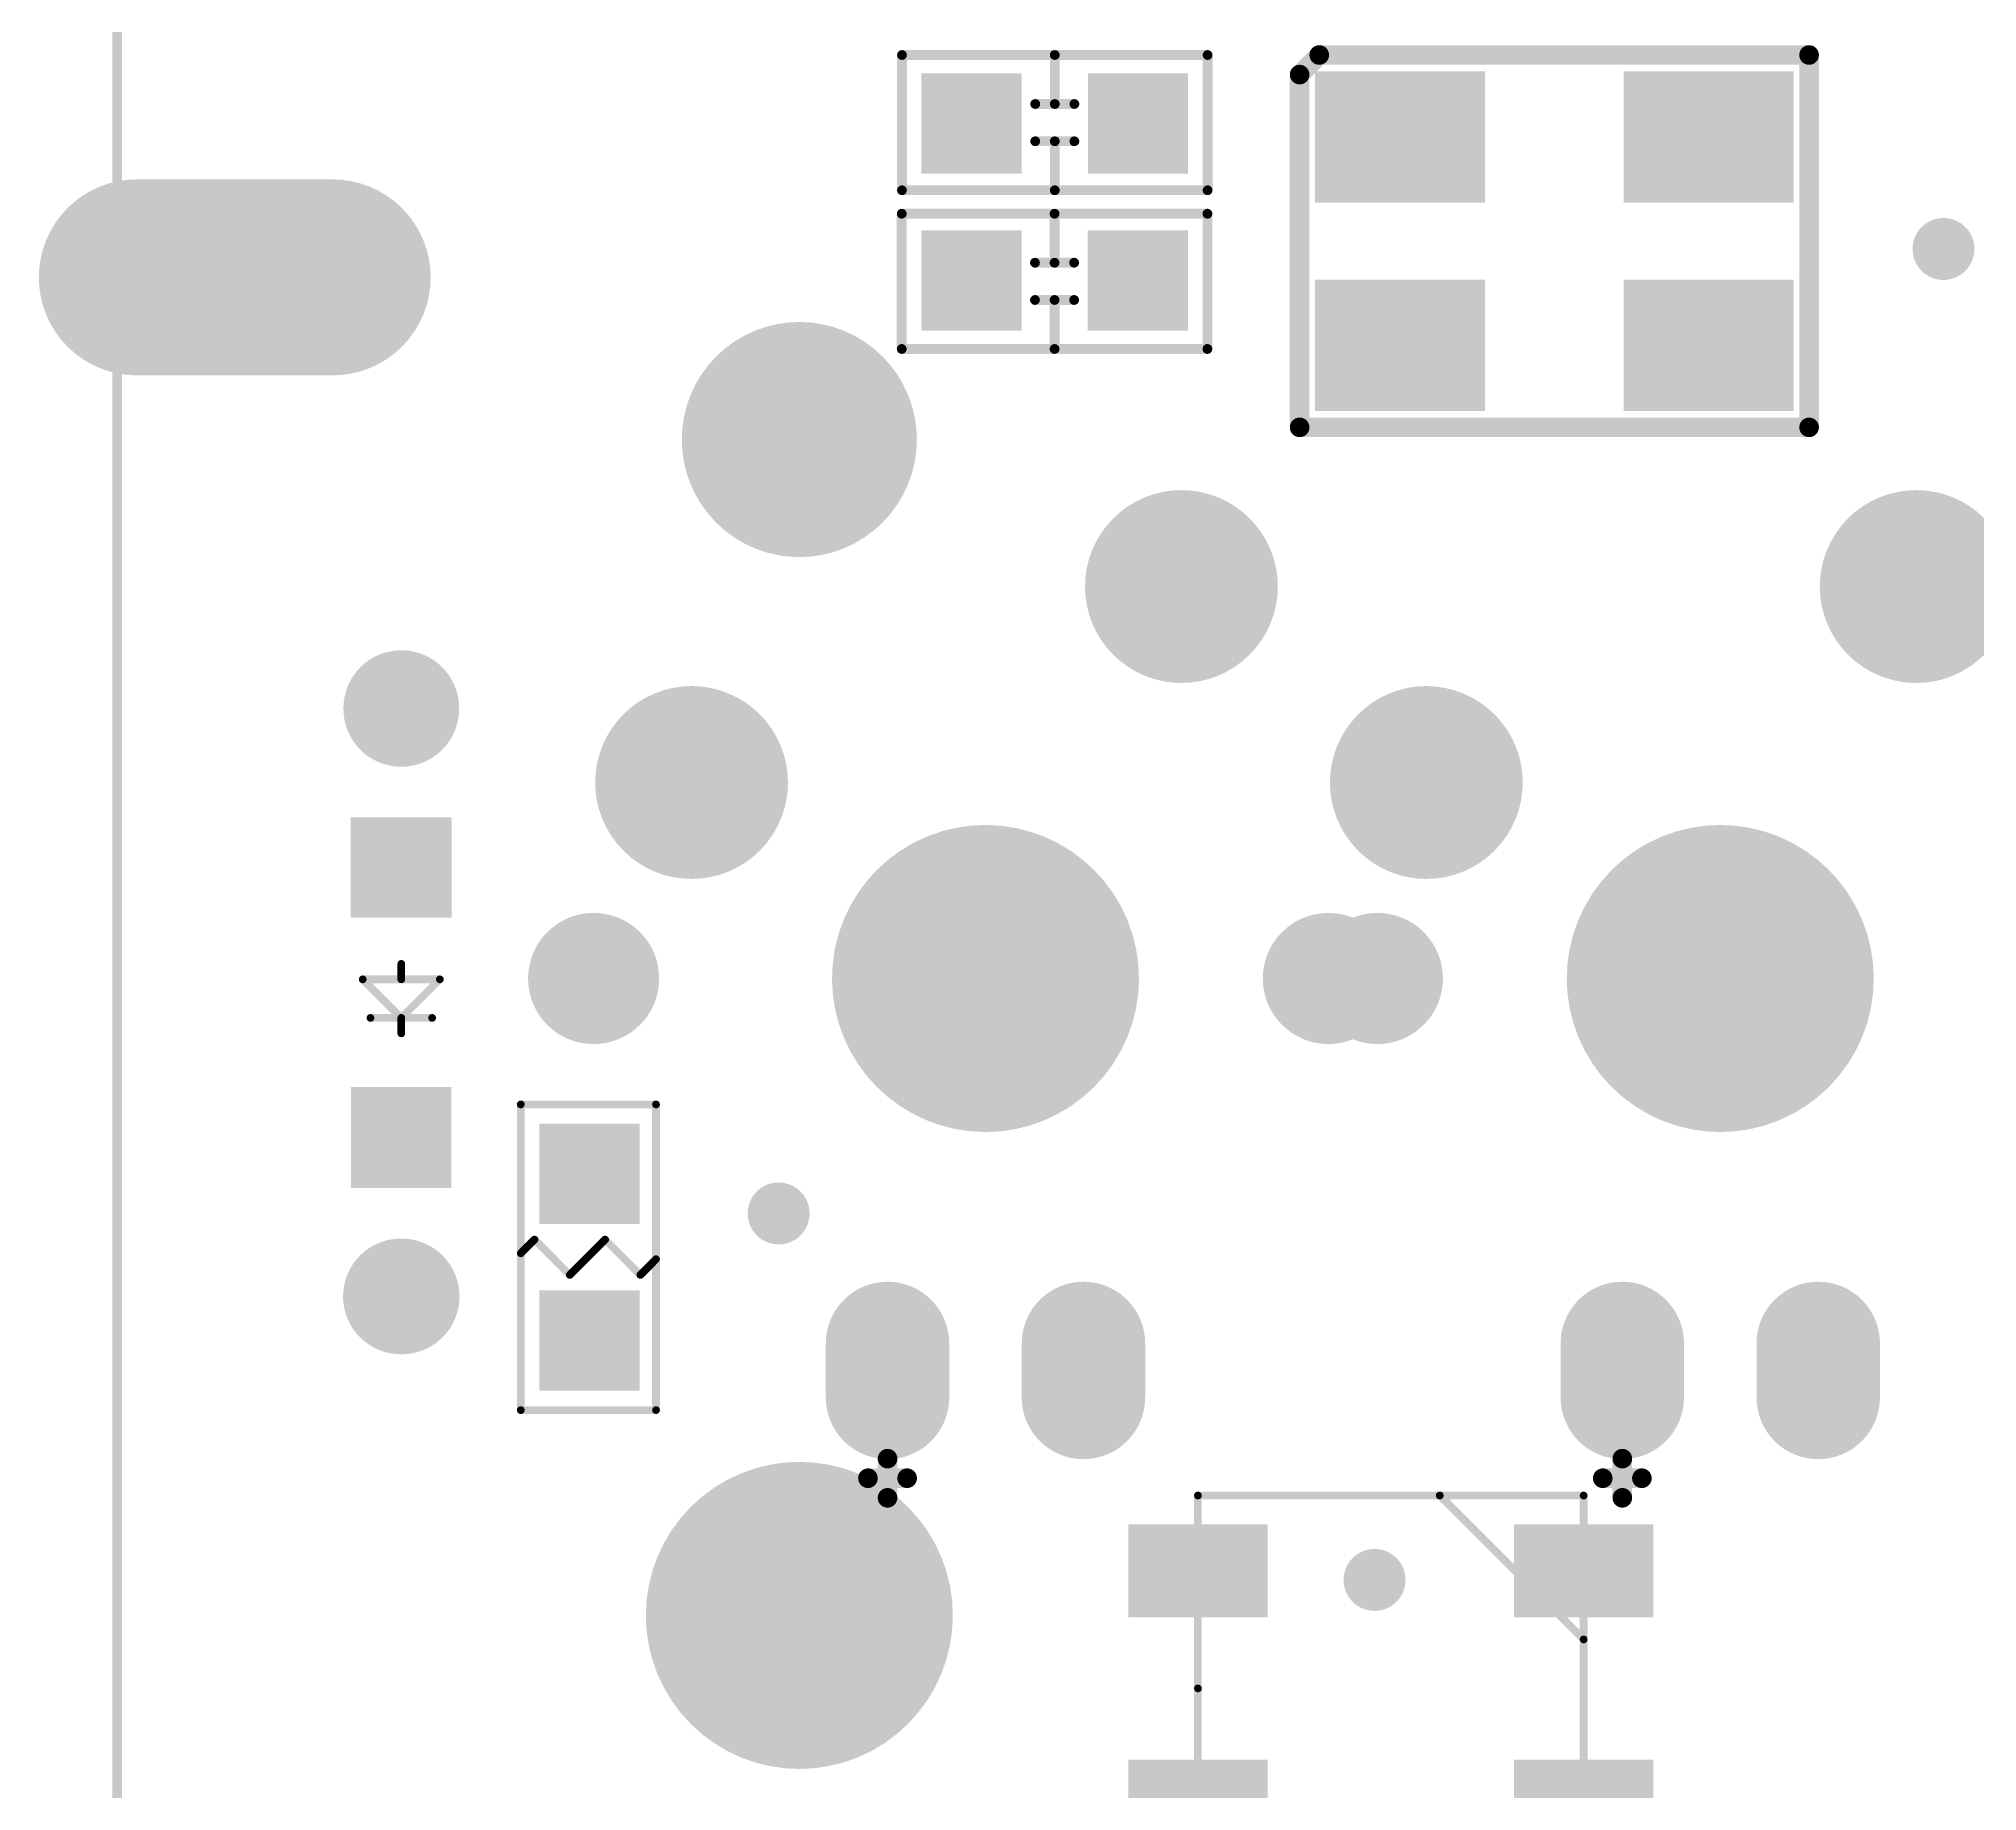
# Model space of a CAD drawing. Extents: x 407 to 769, y 688 to 804.
# Drawn here: x 406.85 to 431.98, y 707 to 729.71 of the extents above; entities that cross this region are included whole.
import ezdxf

# ---------------------------------------------------------------- set-up
doc = ezdxf.new("R2010")
doc.units = 0
doc.layers.get('0').update_dxf_attribs({"linetype": 'CONTINUOUS'})
for name, color, linetype in [('BOTTOMOVERLAY', 54, 'CONTINUOUS'), ('BOTTOMPASTE', 16, 'CONTINUOUS'), ('BOTTOMSOLDER', 6, 'CONTINUOUS'), ('KEEPOUTLAYER', 6, 'CONTINUOUS'), ('MULTILAYER', 9, 'CONTINUOUS'), ('TOPSOLDER', 216, 'CONTINUOUS')]:
    doc.layers.add(name, color=color, linetype=linetype)

# ---------------------------------------------------------------- blocks, each defined once
blk = doc.blocks.new('IN4148G_B_47')
at = {"layer": 'BOTTOMOVERLAY', "const_width": 0.1}
for points in [[(0, 0.4), (0, 0.2)], [(0, 0.2), (-0.5, -0.3)], [(0.4, 0.2), (-0.4, 0.2)], [(0.5, -0.3), (0, 0.2)], [(0.5, -0.3), (-0.5, -0.3)], [(0, -0.3), (0, -0.5)]]:
    blk.add_lwpolyline(points, dxfattribs=at)
at = {"layer": 'BOTTOMOVERLAY', "const_width": 0.05}
for points in [[(-0.025, 0.4, 1), (0.025, 0.4, 1)], [(-0.425, 0.2, 1), (-0.375, 0.2, 1)], [(-0.025, 0.2, 1), (0.025, 0.2, 1)], [(-0.025, 0.2, 1), (0.025, 0.2, 1)], [(-0.025, 0.2, 1), (0.025, 0.2, 1)], [(0.375, 0.2, 1), (0.425, 0.2, 1)], [(-0.525, -0.3, 1), (-0.475, -0.3, 1)], [(-0.525, -0.3, 1), (-0.475, -0.3, 1)], [(-0.025, -0.3, 1), (0.025, -0.3, 1)], [(0.475, -0.3, 1), (0.525, -0.3, 1)], [(0.475, -0.3, 1), (0.525, -0.3, 1)], [(-0.025, -0.5, 1), (0.025, -0.5, 1)]]:
    blk.add_lwpolyline(points, format="xyb", close=True, dxfattribs=at)
at = {"layer": 'BOTTOMPASTE'}
for points in [[(-0.65, 1.095), (0.65, 1.095), (-0.65, 2.405), (0.65, 2.405)], [(-0.655, -2.4), (0.655, -2.4), (-0.655, -1.1), (0.655, -1.1)]]:
    blk.add_solid(points, dxfattribs=at)
at = {"layer": 'BOTTOMSOLDER', "const_width": 1.5}
for points in [[(0.005, 3.81), (-0.005, 3.81)], [(0, -3.805), (0, -3.815)]]:
    blk.add_lwpolyline(points, dxfattribs=at)
at = {"layer": 'BOTTOMSOLDER', "const_width": 0.75}
for points in [[(-0.38, 3.81, 1), (0.37, 3.81, 1)], [(-0.37, 3.81, 1), (0.38, 3.81, 1)], [(-0.375, -3.805, 1), (0.375, -3.805, 1)], [(-0.375, -3.815, 1), (0.375, -3.815, 1)]]:
    blk.add_lwpolyline(points, format="xyb", close=True, dxfattribs=at)
at = {"layer": 'BOTTOMSOLDER'}
for points in [[(-0.65, 1.095), (0.65, 1.095), (-0.65, 2.405), (0.65, 2.405)], [(-0.655, -2.4), (0.655, -2.4), (-0.655, -1.1), (0.655, -1.1)]]:
    blk.add_solid(points, dxfattribs=at)
at = {"layer": 'MULTILAYER', "const_width": 1.5}
for points in [[(0.005, 3.81), (-0.005, 3.81)], [(0, -3.805), (0, -3.815)]]:
    blk.add_lwpolyline(points, dxfattribs=at)
at = {"layer": 'MULTILAYER', "const_width": 0.75}
for points in [[(-0.38, 3.81, 1), (0.37, 3.81, 1)], [(-0.37, 3.81, 1), (0.38, 3.81, 1)], [(-0.375, -3.805, 1), (0.375, -3.805, 1)], [(-0.375, -3.815, 1), (0.375, -3.815, 1)]]:
    blk.add_lwpolyline(points, format="xyb", close=True, dxfattribs=at)
blk = doc.blocks.new('Y1_B_132')
at = {"layer": 'BOTTOMOVERLAY', "const_width": 0.254}
for points in [[(-3.302, 2.159), (-3.048, 2.413)], [(-3.048, 2.413), (3.302, 2.413)], [(3.302, -2.413), (3.302, 2.413)], [(-3.302, -2.413), (-3.302, 2.159)], [(-3.302, -2.413), (3.302, -2.413)]]:
    blk.add_lwpolyline(points, dxfattribs=at)
at = {"layer": 'BOTTOMOVERLAY', "const_width": 0.127}
for points in [[(-3.111, 2.413, 1), (-2.984, 2.413, 1)], [(-3.111, 2.413, 1), (-2.984, 2.413, 1)], [(3.239, 2.413, 1), (3.366, 2.413, 1)], [(3.239, 2.413, 1), (3.366, 2.413, 1)], [(-3.365, 2.159, 1), (-3.238, 2.159, 1)], [(-3.365, 2.159, 1), (-3.238, 2.159, 1)], [(-3.365, -2.413, 1), (-3.238, -2.413, 1)], [(-3.365, -2.413, 1), (-3.238, -2.413, 1)], [(3.239, -2.413, 1), (3.366, -2.413, 1)], [(3.239, -2.413, 1), (3.366, -2.413, 1)]]:
    blk.add_lwpolyline(points, format="xyb", close=True, dxfattribs=at)
at = {"layer": 'BOTTOMPASTE'}
for points in [[(-3, 0.6), (-1, 0.6), (-3, 2.1), (-1, 2.1)], [(1, 0.6), (3, 0.6), (1, 2.1), (3, 2.1)], [(-3, -2.1), (-1, -2.1), (-3, -0.6), (-1, -0.6)], [(1, -2.1), (3, -2.1), (1, -0.6), (3, -0.6)]]:
    blk.add_solid(points, dxfattribs=at)
at = {"layer": 'BOTTOMSOLDER'}
for points in [[(-3.102, 0.498), (-0.898, 0.498), (-3.102, 2.202), (-0.898, 2.202)], [(0.898, 0.498), (3.102, 0.498), (0.898, 2.202), (3.102, 2.202)], [(-3.102, -2.202), (-0.898, -2.202), (-3.102, -0.498), (-0.898, -0.498)], [(0.898, -2.202), (3.102, -2.202), (0.898, -0.498), (3.102, -0.498)]]:
    blk.add_solid(points, dxfattribs=at)
blk = doc.blocks.new('R0805_B_251')
at = {"layer": 'BOTTOMOVERLAY', "const_width": 0.1}
for points in [[(0.864, 1.981), (-0.889, 1.981)], [(-0.889, 1.981), (-0.889, -1.981)], [(0.864, 1.981), (0.864, -1.981)], [(-0.686, 0.229), (-0.889, 0.025)], [(-0.229, -0.229), (-0.686, 0.229)], [(0.229, 0.229), (0, 0)], [(0.686, -0.229), (0.229, 0.229)], [(0, 0), (-0.229, -0.229)], [(0.864, -0.051), (0.686, -0.229)], [(0.864, -1.981), (-0.889, -1.981)]]:
    blk.add_lwpolyline(points, dxfattribs=at)
at = {"layer": 'BOTTOMOVERLAY', "const_width": 0.05}
for points in [[(-0.914, 1.981, 1), (-0.864, 1.981, 1)], [(-0.914, 1.981, 1), (-0.864, 1.981, 1)], [(0.839, 1.981, 1), (0.889, 1.981, 1)], [(0.839, 1.981, 1), (0.889, 1.981, 1)], [(-0.711, 0.229, 1), (-0.661, 0.229, 1)], [(-0.711, 0.229, 1), (-0.661, 0.229, 1)], [(0.204, 0.229, 1), (0.254, 0.229, 1)], [(0.204, 0.229, 1), (0.254, 0.229, 1)], [(-0.914, 0.025, 1), (-0.864, 0.025, 1)], [(-0.025, 0, 1), (0.025, 0, 1)], [(-0.025, 0, 1), (0.025, 0, 1)], [(-0.254, -0.229, 1), (-0.204, -0.229, 1)], [(-0.254, -0.229, 1), (-0.204, -0.229, 1)], [(0.661, -0.229, 1), (0.711, -0.229, 1)], [(0.661, -0.229, 1), (0.711, -0.229, 1)], [(0.839, -0.051, 1), (0.889, -0.051, 1)], [(-0.914, -1.981, 1), (-0.864, -1.981, 1)], [(-0.914, -1.981, 1), (-0.864, -1.981, 1)], [(0.839, -1.981, 1), (0.889, -1.981, 1)], [(0.839, -1.981, 1), (0.889, -1.981, 1)]]:
    blk.add_lwpolyline(points, format="xyb", close=True, dxfattribs=at)
at = {"layer": 'BOTTOMPASTE'}
for points in [[(0.625, 0.428), (0.625, 1.728), (-0.675, 0.428), (-0.675, 1.728)], [(0.625, -1.731), (0.625, -0.431), (-0.675, -1.731), (-0.675, -0.431)]]:
    blk.add_solid(points, dxfattribs=at)
at = {"layer": 'BOTTOMSOLDER'}
for points in [[(0.625, 0.428), (0.625, 1.728), (-0.675, 0.428), (-0.675, 1.728)], [(0.625, -1.731), (0.625, -0.431), (-0.675, -1.731), (-0.675, -0.431)]]:
    blk.add_solid(points, dxfattribs=at)
blk = doc.blocks.new('MX1UP__B_297')
at = {"layer": 'BOTTOMOVERLAY', "const_width": 0.254}
for points in [[(-1.27, -6.731), (-1.27, -6.223)], [(-1.524, -6.477), (-1.016, -6.477)]]:
    blk.add_lwpolyline(points, dxfattribs=at)
at = {"layer": 'BOTTOMOVERLAY', "const_width": 0.127}
for points in [[(-1.333, -6.223, 1), (-1.206, -6.223, 1)], [(-1.587, -6.477, 1), (-1.46, -6.477, 1)], [(-1.079, -6.477, 1), (-0.952, -6.477, 1)], [(-1.333, -6.731, 1), (-1.206, -6.731, 1)]]:
    blk.add_lwpolyline(points, format="xyb", close=True, dxfattribs=at)
at = {"layer": 'BOTTOMSOLDER'}
for points, const_width in [([(1.915, 5.08, 1), (3.165, 5.08, 1)], 1.25), ([(-4.435, 2.54, 1), (-3.185, 2.54, 1)], 1.25), ([(-0.995, 0, 1), (0.995, 0, 1)], 1.99), ([(-5.505, 0, 1), (-4.655, 0, 1)], 0.85), ([(4.655, 0, 1), (5.505, 0, 1)], 0.85), ([(-1.67, -4.73, 1), (-0.87, -4.73, 1)], 0.8), ([(0.87, -4.73, 1), (1.67, -4.73, 1)], 0.8), ([(-1.67, -5.43, 1), (-0.87, -5.43, 1)], 0.8), ([(0.87, -5.43, 1), (1.67, -5.43, 1)], 0.8)]:
    blk.add_lwpolyline(points, format="xyb", close=True, dxfattribs=dict(at, const_width=const_width))
at = {"layer": 'BOTTOMSOLDER', "const_width": 1.6}
for points in [[(-1.27, -5.43), (-1.27, -4.73)], [(1.27, -5.43), (1.27, -4.73)]]:
    blk.add_lwpolyline(points, dxfattribs=at)
at = {"layer": 'MULTILAYER'}
for points, const_width in [([(1.915, 5.08, 1), (3.165, 5.08, 1)], 1.25), ([(-4.435, 2.54, 1), (-3.185, 2.54, 1)], 1.25), ([(-0.995, 0, 1), (0.995, 0, 1)], 1.99), ([(-5.505, 0, 1), (-4.655, 0, 1)], 0.85), ([(4.655, 0, 1), (5.505, 0, 1)], 0.85), ([(-1.67, -4.73, 1), (-0.87, -4.73, 1)], 0.8), ([(0.87, -4.73, 1), (1.67, -4.73, 1)], 0.8), ([(-1.67, -5.43, 1), (-0.87, -5.43, 1)], 0.8), ([(0.87, -5.43, 1), (1.67, -5.43, 1)], 0.8)]:
    blk.add_lwpolyline(points, format="xyb", close=True, dxfattribs=dict(at, const_width=const_width))
at = {"layer": 'MULTILAYER', "const_width": 1.6}
for points in [[(-1.27, -5.43), (-1.27, -4.73)], [(1.27, -5.43), (1.27, -4.73)]]:
    blk.add_lwpolyline(points, dxfattribs=at)
at = {"layer": 'TOPSOLDER'}
for points, const_width in [([(1.915, 5.08, 1), (3.165, 5.08, 1)], 1.25), ([(-4.435, 2.54, 1), (-3.185, 2.54, 1)], 1.25), ([(-0.995, 0, 1), (0.995, 0, 1)], 1.99), ([(-5.505, 0, 1), (-4.655, 0, 1)], 0.85), ([(4.655, 0, 1), (5.505, 0, 1)], 0.85), ([(-1.67, -4.73, 1), (-0.87, -4.73, 1)], 0.8), ([(0.87, -4.73, 1), (1.67, -4.73, 1)], 0.8), ([(-1.67, -5.43, 1), (-0.87, -5.43, 1)], 0.8), ([(0.87, -5.43, 1), (1.67, -5.43, 1)], 0.8)]:
    blk.add_lwpolyline(points, format="xyb", close=True, dxfattribs=dict(at, const_width=const_width))
at = {"layer": 'TOPSOLDER', "const_width": 1.6}
for points in [[(-1.27, -5.43), (-1.27, -4.73)], [(1.27, -5.43), (1.27, -4.73)]]:
    blk.add_lwpolyline(points, dxfattribs=at)
blk = doc.blocks.new('MX1UP__B_298')
at = {"layer": 'BOTTOMOVERLAY', "const_width": 0.254}
for points in [[(-1.27, -6.731), (-1.27, -6.223)], [(-1.524, -6.477), (-1.016, -6.477)]]:
    blk.add_lwpolyline(points, dxfattribs=at)
at = {"layer": 'BOTTOMOVERLAY', "const_width": 0.127}
for points in [[(-1.333, -6.223, 1), (-1.206, -6.223, 1)], [(-1.587, -6.477, 1), (-1.46, -6.477, 1)], [(-1.079, -6.477, 1), (-0.952, -6.477, 1)], [(-1.333, -6.731, 1), (-1.206, -6.731, 1)]]:
    blk.add_lwpolyline(points, format="xyb", close=True, dxfattribs=at)
at = {"layer": 'BOTTOMSOLDER'}
for points, const_width in [([(1.915, 5.08, 1), (3.165, 5.08, 1)], 1.25), ([(-4.435, 2.54, 1), (-3.185, 2.54, 1)], 1.25), ([(-0.995, 0, 1), (0.995, 0, 1)], 1.99), ([(-5.505, 0, 1), (-4.655, 0, 1)], 0.85), ([(4.655, 0, 1), (5.505, 0, 1)], 0.85), ([(-1.67, -4.73, 1), (-0.87, -4.73, 1)], 0.8), ([(0.87, -4.73, 1), (1.67, -4.73, 1)], 0.8), ([(-1.67, -5.43, 1), (-0.87, -5.43, 1)], 0.8), ([(0.87, -5.43, 1), (1.67, -5.43, 1)], 0.8)]:
    blk.add_lwpolyline(points, format="xyb", close=True, dxfattribs=dict(at, const_width=const_width))
at = {"layer": 'BOTTOMSOLDER', "const_width": 1.6}
for points in [[(-1.27, -5.43), (-1.27, -4.73)], [(1.27, -5.43), (1.27, -4.73)]]:
    blk.add_lwpolyline(points, dxfattribs=at)
at = {"layer": 'MULTILAYER'}
for points, const_width in [([(1.915, 5.08, 1), (3.165, 5.08, 1)], 1.25), ([(-4.435, 2.54, 1), (-3.185, 2.54, 1)], 1.25), ([(-0.995, 0, 1), (0.995, 0, 1)], 1.99), ([(-5.505, 0, 1), (-4.655, 0, 1)], 0.85), ([(4.655, 0, 1), (5.505, 0, 1)], 0.85), ([(-1.67, -4.73, 1), (-0.87, -4.73, 1)], 0.8), ([(0.87, -4.73, 1), (1.67, -4.73, 1)], 0.8), ([(-1.67, -5.43, 1), (-0.87, -5.43, 1)], 0.8), ([(0.87, -5.43, 1), (1.67, -5.43, 1)], 0.8)]:
    blk.add_lwpolyline(points, format="xyb", close=True, dxfattribs=dict(at, const_width=const_width))
at = {"layer": 'MULTILAYER', "const_width": 1.6}
for points in [[(-1.27, -5.43), (-1.27, -4.73)], [(1.27, -5.43), (1.27, -4.73)]]:
    blk.add_lwpolyline(points, dxfattribs=at)
at = {"layer": 'TOPSOLDER'}
for points, const_width in [([(1.915, 5.08, 1), (3.165, 5.08, 1)], 1.25), ([(-4.435, 2.54, 1), (-3.185, 2.54, 1)], 1.25), ([(-0.995, 0, 1), (0.995, 0, 1)], 1.99), ([(-5.505, 0, 1), (-4.655, 0, 1)], 0.85), ([(4.655, 0, 1), (5.505, 0, 1)], 0.85), ([(-1.67, -4.73, 1), (-0.87, -4.73, 1)], 0.8), ([(0.87, -4.73, 1), (1.67, -4.73, 1)], 0.8), ([(-1.67, -5.43, 1), (-0.87, -5.43, 1)], 0.8), ([(0.87, -5.43, 1), (1.67, -5.43, 1)], 0.8)]:
    blk.add_lwpolyline(points, format="xyb", close=True, dxfattribs=dict(at, const_width=const_width))
at = {"layer": 'TOPSOLDER', "const_width": 1.6}
for points in [[(-1.27, -5.43), (-1.27, -4.73)], [(1.27, -5.43), (1.27, -4.73)]]:
    blk.add_lwpolyline(points, dxfattribs=at)
blk = doc.blocks.new('C0805_B_340')
at = {"layer": 'BOTTOMOVERLAY', "const_width": 0.127}
for points in [[(1.983, 0.889), (-1.98, 0.889)], [(-1.98, 0.889), (-1.98, -0.864)], [(0.001, 0.889), (0.001, 0.254)], [(1.983, 0.889), (1.983, -0.864)], [(0.255, 0.254), (-0.253, 0.254)], [(0.255, -0.229), (-0.253, -0.229)], [(0.001, -0.229), (0.001, -0.864)], [(1.983, -0.864), (-1.98, -0.864)]]:
    blk.add_lwpolyline(points, dxfattribs=at)
at = {"layer": 'BOTTOMOVERLAY', "const_width": 0.0635}
for points in [[(-2.012, 0.889, 1), (-1.948, 0.889, 1)], [(-2.012, 0.889, 1), (-1.948, 0.889, 1)], [(-0.03, 0.889, 1), (0.033, 0.889, 1)], [(1.951, 0.889, 1), (2.014, 0.889, 1)], [(1.951, 0.889, 1), (2.014, 0.889, 1)], [(-0.284, 0.254, 1), (-0.221, 0.254, 1)], [(-0.03, 0.254, 1), (0.033, 0.254, 1)], [(0.224, 0.254, 1), (0.287, 0.254, 1)], [(-0.284, -0.229, 1), (-0.221, -0.229, 1)], [(-0.03, -0.229, 1), (0.033, -0.229, 1)], [(0.224, -0.229, 1), (0.287, -0.229, 1)], [(-2.012, -0.864, 1), (-1.948, -0.864, 1)], [(-2.012, -0.864, 1), (-1.948, -0.864, 1)], [(-0.03, -0.864, 1), (0.033, -0.864, 1)], [(1.951, -0.864, 1), (2.014, -0.864, 1)], [(1.951, -0.864, 1), (2.014, -0.864, 1)]]:
    blk.add_lwpolyline(points, format="xyb", close=True, dxfattribs=at)
at = {"layer": 'BOTTOMPASTE'}
for points in [[(-1.729, -0.65), (-0.429, -0.65), (-1.729, 0.65), (-0.429, 0.65)], [(0.43, -0.65), (1.73, -0.65), (0.43, 0.65), (1.73, 0.65)]]:
    blk.add_solid(points, dxfattribs=at)
at = {"layer": 'BOTTOMSOLDER'}
for points in [[(-1.729, -0.65), (-0.429, -0.65), (-1.729, 0.65), (-0.429, 0.65)], [(0.43, -0.65), (1.73, -0.65), (0.43, 0.65), (1.73, 0.65)]]:
    blk.add_solid(points, dxfattribs=at)
blk = doc.blocks.new('C0805_B_341')
at = {"layer": 'BOTTOMOVERLAY', "const_width": 0.127}
for points in [[(-1.98, 0.889), (1.983, 0.889)], [(-1.98, -0.864), (-1.98, 0.889)], [(0.001, 0.254), (0.001, 0.889)], [(1.983, -0.864), (1.983, 0.889)], [(-0.253, 0.254), (0.255, 0.254)], [(-0.253, -0.229), (0.255, -0.229)], [(0.001, -0.864), (0.001, -0.229)], [(-1.98, -0.864), (1.983, -0.864)]]:
    blk.add_lwpolyline(points, dxfattribs=at)
at = {"layer": 'BOTTOMOVERLAY', "const_width": 0.0635}
for points in [[(-2.011, 0.889, 1), (-1.948, 0.889, 1)], [(-2.011, 0.889, 1), (-1.948, 0.889, 1)], [(-0.03, 0.889, 1), (0.033, 0.889, 1)], [(1.951, 0.889, 1), (2.014, 0.889, 1)], [(1.951, 0.889, 1), (2.014, 0.889, 1)], [(-0.284, 0.254, 1), (-0.221, 0.254, 1)], [(-0.03, 0.254, 1), (0.033, 0.254, 1)], [(0.224, 0.254, 1), (0.287, 0.254, 1)], [(-0.284, -0.229, 1), (-0.221, -0.229, 1)], [(-0.03, -0.229, 1), (0.033, -0.229, 1)], [(0.224, -0.229, 1), (0.287, -0.229, 1)], [(-2.011, -0.864, 1), (-1.948, -0.864, 1)], [(-2.011, -0.864, 1), (-1.948, -0.864, 1)], [(-0.03, -0.864, 1), (0.033, -0.864, 1)], [(1.951, -0.864, 1), (2.014, -0.864, 1)], [(1.951, -0.864, 1), (2.014, -0.864, 1)]]:
    blk.add_lwpolyline(points, format="xyb", close=True, dxfattribs=at)
at = {"layer": 'BOTTOMPASTE'}
for points in [[(-1.729, -0.65), (-0.429, -0.65), (-1.729, 0.65), (-0.429, 0.65)], [(0.43, -0.65), (1.73, -0.65), (0.43, 0.65), (1.73, 0.65)]]:
    blk.add_solid(points, dxfattribs=at)
at = {"layer": 'BOTTOMSOLDER'}
for points in [[(-1.729, -0.65), (-0.429, -0.65), (-1.729, 0.65), (-0.429, 0.65)], [(0.43, -0.65), (1.73, -0.65), (0.43, 0.65), (1.73, 0.65)]]:
    blk.add_solid(points, dxfattribs=at)
blk = doc.blocks.new('RGB_WS2812B_B_380')
at = {"layer": 'BOTTOMOVERLAY', "const_width": 0.1}
for points in [[(-2.5, 2.5), (2.5, 2.5)], [(-2.5, 0), (-2.5, 2.5)], [(0.635, 2.5), (2.5, 0.635)], [(2.5, -2.5), (2.5, 2.5)], [(-2.5, -2.5), (-2.5, 0)], [(-2.5, -2.5), (0, -2.5)], [(0, -2.5), (2.5, -2.5)]]:
    blk.add_lwpolyline(points, dxfattribs=at)
at = {"layer": 'BOTTOMOVERLAY', "const_width": 0.05}
for points in [[(-2.525, 2.5, 1), (-2.475, 2.5, 1)], [(-2.525, 2.5, 1), (-2.475, 2.5, 1)], [(0.61, 2.5, 1), (0.66, 2.5, 1)], [(2.475, 2.5, 1), (2.525, 2.5, 1)], [(2.475, 2.5, 1), (2.525, 2.5, 1)], [(2.475, 0.635, 1), (2.525, 0.635, 1)], [(-2.525, 0, 1), (-2.475, 0, 1)], [(-2.525, 0, 1), (-2.475, 0, 1)], [(-2.525, -2.5, 1), (-2.475, -2.5, 1)], [(-2.525, -2.5, 1), (-2.475, -2.5, 1)], [(-0.025, -2.5, 1), (0.025, -2.5, 1)], [(-0.025, -2.5, 1), (0.025, -2.5, 1)], [(2.475, -2.5, 1), (2.525, -2.5, 1)], [(2.475, -2.5, 1), (2.525, -2.5, 1)]]:
    blk.add_lwpolyline(points, format="xyb", close=True, dxfattribs=at)
at = {"layer": 'BOTTOMPASTE'}
for points in [[(-3.3, 1.024), (-1.7, 1.024), (-3.3, 2.024), (-1.7, 2.024)], [(1.7, 1.024), (3.3, 1.024), (1.7, 2.024), (3.3, 2.024)], [(-3.3, -2.024), (-1.7, -2.024), (-3.3, -1.024), (-1.7, -1.024)], [(1.7, -2.024), (3.3, -2.024), (1.7, -1.024), (3.3, -1.024)]]:
    blk.add_solid(points, dxfattribs=at)
at = {"layer": 'BOTTOMSOLDER'}
for points in [[(-3.402, 0.922), (-1.598, 0.922), (-3.402, 2.126), (-1.598, 2.126)], [(1.598, 0.922), (3.402, 0.922), (1.598, 2.126), (3.402, 2.126)], [(-3.402, -2.126), (-1.598, -2.126), (-3.402, -0.922), (-1.598, -0.922)], [(1.598, -2.126), (3.402, -2.126), (1.598, -0.922), (3.402, -0.922)]]:
    blk.add_solid(points, dxfattribs=at)
blk = doc.blocks.new('AT____32A_B_383')
at = {"layer": 'BOTTOMOVERLAY'}
for points, const_width in [([(-3.15, -3.55, 1), (-3.95, -3.55, 1)], 0.1), ([(-3.975, -3.55, 1), (-3.925, -3.55, 1)], 0.05), ([(-3.175, -3.55, 1), (-3.125, -3.55, 1)], 0.05), ([(-6.3, -4.4, 1), (-6.25, -4.4, 1)], 0.05), ([(-5, -4.4, 1), (-4.95, -4.4, 1)], 0.05), ([(-5, -4.4, 1), (-4.95, -4.4, 1)], 0.05), ([(-4.957, -5.08, 1), (-5.207, -5.08, 1)], 0.25), ([(-5.269, -5.08, 1), (-5.145, -5.08, 1)], 0.125), ([(-5.019, -5.08, 1), (-4.894, -5.08, 1)], 0.125), ([(-4.4, -5, 1), (-4.35, -5, 1)], 0.05)]:
    blk.add_lwpolyline(points, format="xyb", close=True, dxfattribs=dict(at, const_width=const_width))
at = {"layer": 'BOTTOMOVERLAY', "const_width": 0.1}
for points in [[(-6.275, -4.4), (-4.975, -4.4)], [(-4.975, -4.4), (-4.375, -5)]]:
    blk.add_lwpolyline(points, dxfattribs=at)
at = {"layer": 'BOTTOMPASTE'}
for points in [[(-4.225, 4.775), (-3.775, 4.775), (-4.225, 6.525), (-3.775, 6.525)], [(-3.425, 4.775), (-2.975, 4.775), (-3.425, 6.525), (-2.975, 6.525)], [(-2.625, 4.775), (-2.175, 4.775), (-2.625, 6.525), (-2.175, 6.525)], [(-1.825, 4.775), (-1.375, 4.775), (-1.825, 6.525), (-1.375, 6.525)], [(-1.025, 4.775), (-0.575, 4.775), (-1.025, 6.525), (-0.575, 6.525)], [(-0.225, 4.775), (0.225, 4.775), (-0.225, 6.525), (0.225, 6.525)], [(0.575, 4.775), (1.025, 4.775), (0.575, 6.525), (1.025, 6.525)], [(1.375, 4.775), (1.825, 4.775), (1.375, 6.525), (1.825, 6.525)], [(2.175, 4.775), (2.625, 4.775), (2.175, 6.525), (2.625, 6.525)], [(2.975, 4.775), (3.425, 4.775), (2.975, 6.525), (3.425, 6.525)], [(3.775, 4.775), (4.225, 4.775), (3.775, 6.525), (4.225, 6.525)], [(-6.525, 4.225), (-6.525, 3.775), (-4.775, 4.225), (-4.775, 3.775)], [(4.775, 4.225), (4.775, 3.775), (6.525, 4.225), (6.525, 3.775)], [(-6.525, 3.425), (-6.525, 2.975), (-4.775, 3.425), (-4.775, 2.975)], [(4.775, 3.425), (4.775, 2.975), (6.525, 3.425), (6.525, 2.975)], [(-6.525, 2.625), (-6.525, 2.175), (-4.775, 2.625), (-4.775, 2.175)], [(4.775, 2.625), (4.775, 2.175), (6.525, 2.625), (6.525, 2.175)], [(-6.525, 1.825), (-6.525, 1.375), (-4.775, 1.825), (-4.775, 1.375)], [(4.775, 1.825), (4.775, 1.375), (6.525, 1.825), (6.525, 1.375)], [(-6.525, 1.025), (-6.525, 0.575), (-4.775, 1.025), (-4.775, 0.575)], [(4.775, 1.025), (4.775, 0.575), (6.525, 1.025), (6.525, 0.575)], [(-6.525, 0.225), (-6.525, -0.225), (-4.775, 0.225), (-4.775, -0.225)], [(4.775, 0.225), (4.775, -0.225), (6.525, 0.225), (6.525, -0.225)], [(-6.525, -0.575), (-6.525, -1.025), (-4.775, -0.575), (-4.775, -1.025)], [(4.775, -0.575), (4.775, -1.025), (6.525, -0.575), (6.525, -1.025)], [(-6.525, -1.375), (-6.525, -1.825), (-4.775, -1.375), (-4.775, -1.825)], [(4.775, -1.375), (4.775, -1.825), (6.525, -1.375), (6.525, -1.825)], [(-6.525, -2.175), (-6.525, -2.625), (-4.775, -2.175), (-4.775, -2.625)], [(4.775, -2.175), (4.775, -2.625), (6.525, -2.175), (6.525, -2.625)], [(-6.525, -2.975), (-6.525, -3.425), (-4.775, -2.975), (-4.775, -3.425)], [(4.775, -2.975), (4.775, -3.425), (6.525, -2.975), (6.525, -3.425)], [(-6.525, -3.775), (-6.525, -4.225), (-4.775, -3.775), (-4.775, -4.225)], [(4.775, -3.775), (4.775, -4.225), (6.525, -3.775), (6.525, -4.225)], [(-4.225, -6.525), (-3.775, -6.525), (-4.225, -4.775), (-3.775, -4.775)], [(-3.425, -6.525), (-2.975, -6.525), (-3.425, -4.775), (-2.975, -4.775)], [(-2.625, -6.525), (-2.175, -6.525), (-2.625, -4.775), (-2.175, -4.775)], [(-1.825, -6.525), (-1.375, -6.525), (-1.825, -4.775), (-1.375, -4.775)], [(-1.025, -6.525), (-0.575, -6.525), (-1.025, -4.775), (-0.575, -4.775)], [(-0.225, -6.525), (0.225, -6.525), (-0.225, -4.775), (0.225, -4.775)], [(0.575, -6.525), (1.025, -6.525), (0.575, -4.775), (1.025, -4.775)], [(1.375, -6.525), (1.825, -6.525), (1.375, -4.775), (1.825, -4.775)], [(2.175, -6.525), (2.625, -6.525), (2.175, -4.775), (2.625, -4.775)], [(2.975, -6.525), (3.425, -6.525), (2.975, -4.775), (3.425, -4.775)], [(3.775, -6.525), (4.225, -6.525), (3.775, -4.775), (4.225, -4.775)]]:
    blk.add_solid(points, dxfattribs=at)
at = {"layer": 'BOTTOMSOLDER'}
for points in [[(-4.327, 4.673), (-3.673, 4.673), (-4.327, 6.627), (-3.673, 6.627)], [(-3.527, 4.673), (-2.873, 4.673), (-3.527, 6.627), (-2.873, 6.627)], [(-2.727, 4.673), (-2.073, 4.673), (-2.727, 6.627), (-2.073, 6.627)], [(-1.927, 4.673), (-1.273, 4.673), (-1.927, 6.627), (-1.273, 6.627)], [(-1.127, 4.673), (-0.473, 4.673), (-1.127, 6.627), (-0.473, 6.627)], [(-0.327, 4.673), (0.327, 4.673), (-0.327, 6.627), (0.327, 6.627)], [(0.473, 4.673), (1.127, 4.673), (0.473, 6.627), (1.127, 6.627)], [(1.273, 4.673), (1.927, 4.673), (1.273, 6.627), (1.927, 6.627)], [(2.073, 4.673), (2.727, 4.673), (2.073, 6.627), (2.727, 6.627)], [(2.873, 4.673), (3.527, 4.673), (2.873, 6.627), (3.527, 6.627)], [(3.673, 4.673), (4.327, 4.673), (3.673, 6.627), (4.327, 6.627)], [(-6.627, 4.327), (-6.627, 3.673), (-4.673, 4.327), (-4.673, 3.673)], [(4.673, 4.327), (4.673, 3.673), (6.627, 4.327), (6.627, 3.673)], [(-6.627, 3.527), (-6.627, 2.873), (-4.673, 3.527), (-4.673, 2.873)], [(4.673, 3.527), (4.673, 2.873), (6.627, 3.527), (6.627, 2.873)], [(-6.627, 2.727), (-6.627, 2.073), (-4.673, 2.727), (-4.673, 2.073)], [(4.673, 2.727), (4.673, 2.073), (6.627, 2.727), (6.627, 2.073)], [(-6.627, 1.927), (-6.627, 1.273), (-4.673, 1.927), (-4.673, 1.273)], [(4.673, 1.927), (4.673, 1.273), (6.627, 1.927), (6.627, 1.273)], [(-6.627, 1.127), (-6.627, 0.473), (-4.673, 1.127), (-4.673, 0.473)], [(4.673, 1.127), (4.673, 0.473), (6.627, 1.127), (6.627, 0.473)], [(-6.627, 0.327), (-6.627, -0.327), (-4.673, 0.327), (-4.673, -0.327)], [(4.673, 0.327), (4.673, -0.327), (6.627, 0.327), (6.627, -0.327)], [(-6.627, -0.473), (-6.627, -1.127), (-4.673, -0.473), (-4.673, -1.127)], [(4.673, -0.473), (4.673, -1.127), (6.627, -0.473), (6.627, -1.127)], [(-6.627, -1.273), (-6.627, -1.927), (-4.673, -1.273), (-4.673, -1.927)], [(4.673, -1.273), (4.673, -1.927), (6.627, -1.273), (6.627, -1.927)], [(-6.627, -2.073), (-6.627, -2.727), (-4.673, -2.073), (-4.673, -2.727)], [(4.673, -2.073), (4.673, -2.727), (6.627, -2.073), (6.627, -2.727)], [(-6.627, -2.873), (-6.627, -3.527), (-4.673, -2.873), (-4.673, -3.527)], [(4.673, -2.873), (4.673, -3.527), (6.627, -2.873), (6.627, -3.527)], [(-6.627, -3.673), (-6.627, -4.327), (-4.673, -3.673), (-4.673, -4.327)], [(4.673, -3.673), (4.673, -4.327), (6.627, -3.673), (6.627, -4.327)], [(-4.327, -6.627), (-3.673, -6.627), (-4.327, -4.673), (-3.673, -4.673)], [(-3.527, -6.627), (-2.873, -6.627), (-3.527, -4.673), (-2.873, -4.673)], [(-2.727, -6.627), (-2.073, -6.627), (-2.727, -4.673), (-2.073, -4.673)], [(-1.927, -6.627), (-1.273, -6.627), (-1.927, -4.673), (-1.273, -4.673)], [(-1.127, -6.627), (-0.473, -6.627), (-1.127, -4.673), (-0.473, -4.673)], [(-0.327, -6.627), (0.327, -6.627), (-0.327, -4.673), (0.327, -4.673)], [(0.473, -6.627), (1.127, -6.627), (0.473, -4.673), (1.127, -4.673)], [(1.273, -6.627), (1.927, -6.627), (1.273, -4.673), (1.927, -4.673)], [(2.073, -6.627), (2.727, -6.627), (2.073, -4.673), (2.727, -4.673)], [(2.873, -6.627), (3.527, -6.627), (2.873, -4.673), (3.527, -4.673)], [(3.673, -6.627), (4.327, -6.627), (3.673, -4.673), (4.327, -4.673)]]:
    blk.add_solid(points, dxfattribs=at)

msp = doc.modelspace()

# ---------------------------------------------------------------- linework, layer by layer
at = {"layer": 'BOTTOMSOLDER', "const_width": 2.54}
msp.add_lwpolyline([(410.665, 726.618), (408.125, 726.618)], dxfattribs=at)
at = {"layer": 'BOTTOMSOLDER'}
for points, const_width in [([(407.49, 726.618, 1), (408.76, 726.618, 1)], 1.27), ([(410.03, 726.618, 1), (411.3, 726.618, 1)], 1.27), ([(431.345, 726.986, 1), (431.746, 726.986, 1)], 0.402), ([(415.952, 724.516, 1), (417.476, 724.516, 1)], 1.524), ([(416.245, 714.486, 1), (416.646, 714.486, 1)], 0.402), ([(415.719, 709.276, 1), (417.709, 709.276, 1)], 1.99), ([(423.97, 709.736, 1), (424.371, 709.736, 1)], 0.402)]:
    msp.add_lwpolyline(points, format="xyb", close=True, dxfattribs=dict(at, const_width=const_width))
at = {"layer": 'KEEPOUTLAYER', "const_width": 0.127}
msp.add_lwpolyline([(407.871, 691.615), (407.871, 800.659)], dxfattribs=at)
at = {"layer": 'MULTILAYER', "const_width": 2.54}
msp.add_lwpolyline([(410.665, 726.618), (408.125, 726.618)], dxfattribs=at)
at = {"layer": 'MULTILAYER'}
for points, const_width in [([(407.49, 726.618, 1), (408.76, 726.618, 1)], 1.27), ([(410.03, 726.618, 1), (411.3, 726.618, 1)], 1.27), ([(431.396, 726.986, 1), (431.696, 726.986, 1)], 0.3), ([(415.952, 724.516, 1), (417.476, 724.516, 1)], 1.524), ([(416.296, 714.486, 1), (416.596, 714.486, 1)], 0.3), ([(415.719, 709.276, 1), (417.709, 709.276, 1)], 1.99), ([(424.021, 709.736, 1), (424.321, 709.736, 1)], 0.3)]:
    msp.add_lwpolyline(points, format="xyb", close=True, dxfattribs=dict(at, const_width=const_width))
at = {"layer": 'TOPSOLDER', "const_width": 2.54}
msp.add_lwpolyline([(410.665, 726.618), (408.125, 726.618)], dxfattribs=at)
at = {"layer": 'TOPSOLDER'}
for points, const_width in [([(407.49, 726.618, 1), (408.76, 726.618, 1)], 1.27), ([(410.03, 726.618, 1), (411.3, 726.618, 1)], 1.27), ([(431.345, 726.986, 1), (431.746, 726.986, 1)], 0.402), ([(415.952, 724.516, 1), (417.476, 724.516, 1)], 1.524), ([(416.245, 714.486, 1), (416.646, 714.486, 1)], 0.402), ([(415.719, 709.276, 1), (417.709, 709.276, 1)], 1.99), ([(423.97, 709.736, 1), (424.371, 709.736, 1)], 0.402)]:
    msp.add_lwpolyline(points, format="xyb", close=True, dxfattribs=dict(at, const_width=const_width))

# ---------------------------------------------------------------- block references
for name, p, rotation in [('AT____32A_B_383', (437.042, 735.469), 360), ('C0805_B_341', (420.024, 728.611), 360), ('Y1_B_132', (426.501, 727.087), 360), ('C0805_B_340', (420.024, 726.579), 180), ('IN4148G_B_47', (411.554, 717.22), 180), ('R0805_B_251', (413.967, 713.918), 180), ('RGB_WS2812B_B_380', (424.381, 708.33), 360)]:
    msp.add_blockref(name, p, dxfattribs=dict(rotation=rotation))
for name, p in [('MX1UP__B_297', (419.127, 717.531)), ('MX1UP__B_298', (428.652, 717.531))]:
    msp.add_blockref(name, p)

# ---------------------------------------------------------------- texts
at = {"layer": 'BOTTOMOVERLAY', "text_generation_flag": 2}
for s, rotation, p in [('C1', 360, (417.738, 728.103)), ('C2', 360, (417.738, 726.579)), ('Y1', 360, (431.454, 726.452)), ('D166', 360, (412.697, 722.427)), ('R21', 180, (410.792, 714.934)), ('LShift', 180, (415.182, 714.706))]:
    msp.add_text(s, height=0.001, rotation=rotation, dxfattribs=at).set_placement(p)

doc.saveas('drawing.dxf')
